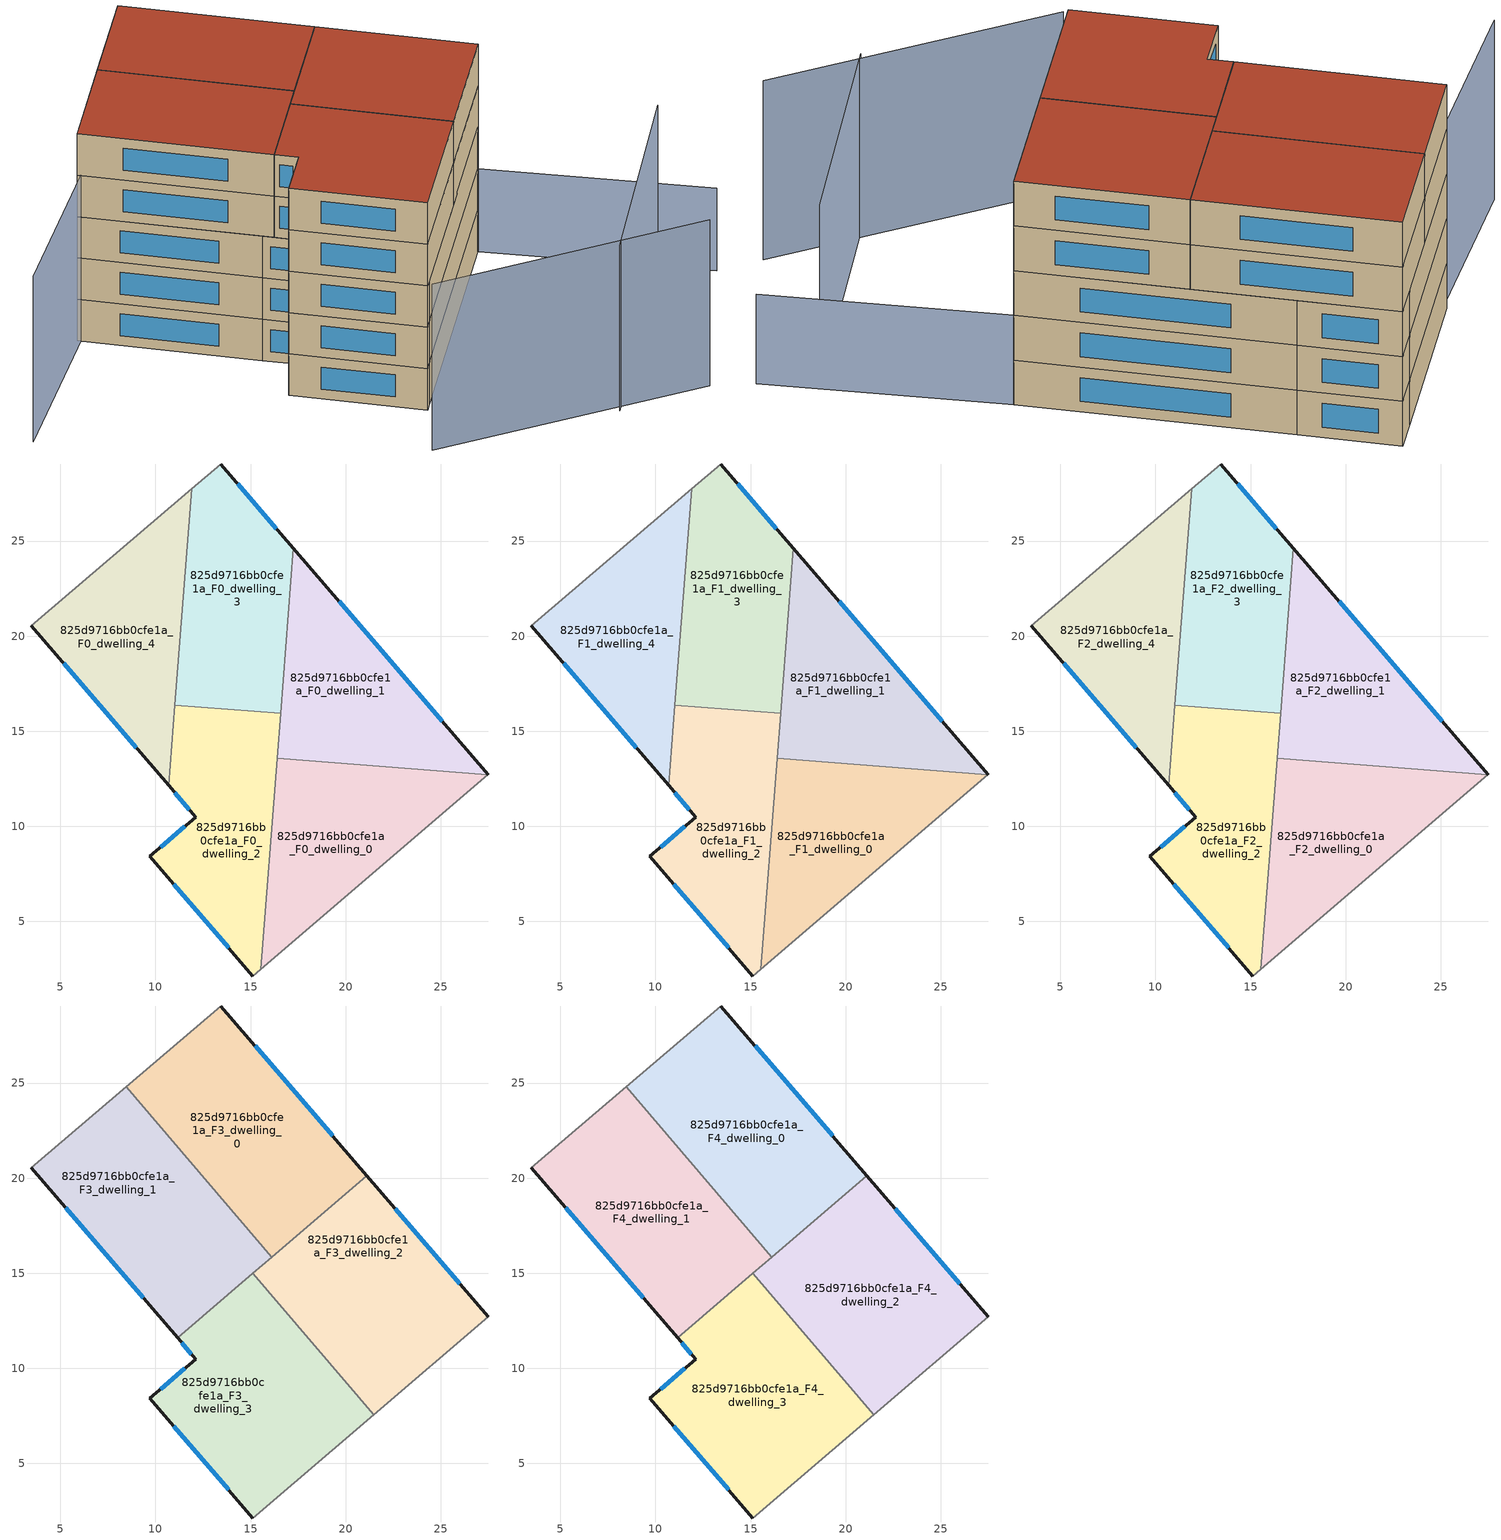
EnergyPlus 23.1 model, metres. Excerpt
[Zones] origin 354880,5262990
825d9716bb0cfe1a_F0_dwelling_0
 floor ground (EU_floor_Construction): 27.48,12.7 15.53,2.48 16.39,13.56 z0
 wall to 825d9716bb0cfe1a_F0_dwelling_1 (EU_wall_Construction): 27.48,12.7 16.39,13.56 z0:3
 wall adiabatic (EU_wall_Construction): 15.53,2.48 27.48,12.7 z0:3
 wall to 825d9716bb0cfe1a_F0_dwelling_2 (EU_wall_Construction): 16.39,13.56 15.53,2.48 z0:3
825d9716bb0cfe1a_F0_dwelling_1
 floor ground (EU_floor_Construction): 17.25,24.62 27.49,12.71 27.48,12.7 16.39,13.56 z0
 wall outside (EU_wall_Construction): 27.49,12.71 17.25,24.62 z0:3
 wall adiabatic (EU_wall_Construction): 27.48,12.7 27.49,12.71 z0:3
 wall to 825d9716bb0cfe1a_F0_dwelling_3 (EU_wall_Construction): 17.25,24.62 16.58,15.93 z0:3
 wall to 825d9716bb0cfe1a_F0_dwelling_2 (EU_wall_Construction): 16.58,15.93 16.39,13.56 z0:3
 window (EU_Window_Construction): 25.09,15.51 19.66,21.82 z0.7:2.3
825d9716bb0cfe1a_F0_dwelling_2
 floor ground (EU_floor_Construction): 16.58,15.93 15.53,2.48 15.11,2.12 9.7,8.42 12.12,10.48 10.69,12.15 11.02,16.37 z0
 wall outside (EU_wall_Construction): 10.69,12.15 12.12,10.48 9.7,8.42 15.11,2.12 z0:3
 wall adiabatic (EU_wall_Construction): 15.11,2.12 15.53,2.48 z0:3
 wall to 825d9716bb0cfe1a_F0_dwelling_3 (EU_wall_Construction): 16.58,15.93 11.02,16.37 z0:3
 wall to 825d9716bb0cfe1a_F0_dwelling_4 (EU_wall_Construction): 11.02,16.37 10.69,12.15 z0:3
 window (EU_Window_Construction): 10.97,6.94 13.84,3.6 / 11.55,10 10.27,8.9 / 11.02,11.76 11.78,10.87 z0.7:2.3
825d9716bb0cfe1a_F0_dwelling_3
 floor ground (EU_floor_Construction): 13.44,29.05 17.25,24.62 16.58,15.93 11.02,16.37 11.9,27.74 z0
 wall outside (EU_wall_Construction): 17.25,24.62 13.44,29.05 z0:3
 wall adiabatic (EU_wall_Construction): 13.44,29.05 11.9,27.74 z0:3
 wall to 825d9716bb0cfe1a_F0_dwelling_4 (EU_wall_Construction): 11.9,27.74 11.02,16.37 z0:3
 window (EU_Window_Construction): 16.36,25.66 14.33,28.01 z0.7:2.3
825d9716bb0cfe1a_F0_dwelling_4
 floor ground (EU_floor_Construction): 11.9,27.74 10.69,12.15 3.48,20.54 z0
 wall outside (EU_wall_Construction): 3.48,20.54 10.69,12.15 z0:3
 wall adiabatic (EU_wall_Construction): 11.9,27.74 3.48,20.54 z0:3
 window (EU_Window_Construction): 5.17,18.57 8.99,14.12 z0.7:2.3
825d9716bb0cfe1a_F1_dwelling_0
 floor to 825d9716bb0cfe1a_F0_dwelling_0 (EU_floor_Construction): 27.48,12.7 15.53,2.48 16.39,13.56 z3
 wall to 825d9716bb0cfe1a_F1_dwelling_1 (EU_wall_Construction): 27.48,12.7 16.39,13.56 z3:6
 wall adiabatic (EU_wall_Construction): 15.53,2.48 27.48,12.7 z3:6
 wall to 825d9716bb0cfe1a_F1_dwelling_2 (EU_wall_Construction): 16.39,13.56 15.53,2.48 z3:6
825d9716bb0cfe1a_F1_dwelling_1
 floor to 825d9716bb0cfe1a_F0_dwelling_1 (EU_floor_Construction): 17.25,24.62 27.49,12.71 27.48,12.7 16.39,13.56 z3
 wall outside (EU_wall_Construction): 27.49,12.71 17.25,24.62 z3:6
 wall adiabatic (EU_wall_Construction): 27.48,12.7 27.49,12.71 z3:6
 wall to 825d9716bb0cfe1a_F1_dwelling_3 (EU_wall_Construction): 17.25,24.62 16.58,15.93 z3:6
 wall to 825d9716bb0cfe1a_F1_dwelling_2 (EU_wall_Construction): 16.58,15.93 16.39,13.56 z3:6
 window (EU_Window_Construction): 25.09,15.51 19.66,21.82 z3.7:5.3
825d9716bb0cfe1a_F1_dwelling_2
 floor to 825d9716bb0cfe1a_F0_dwelling_2 (EU_floor_Construction): 16.58,15.93 15.53,2.48 15.11,2.12 9.7,8.42 12.12,10.48 10.69,12.15 11.02,16.37 z3
 wall outside (EU_wall_Construction): 10.69,12.15 12.12,10.48 9.7,8.42 15.11,2.12 z3:6
 wall adiabatic (EU_wall_Construction): 15.11,2.12 15.53,2.48 z3:6
 wall to 825d9716bb0cfe1a_F1_dwelling_3 (EU_wall_Construction): 16.58,15.93 11.02,16.37 z3:6
 wall to 825d9716bb0cfe1a_F1_dwelling_4 (EU_wall_Construction): 11.02,16.37 10.69,12.15 z3:6
 window (EU_Window_Construction): 10.97,6.94 13.84,3.6 / 11.55,10 10.27,8.9 / 11.02,11.76 11.78,10.87 z3.7:5.3
825d9716bb0cfe1a_F1_dwelling_3
 floor to 825d9716bb0cfe1a_F0_dwelling_3 (EU_floor_Construction): 13.44,29.05 17.25,24.62 16.58,15.93 11.02,16.37 11.9,27.74 z3
 wall outside (EU_wall_Construction): 17.25,24.62 13.44,29.05 z3:6
 wall adiabatic (EU_wall_Construction): 13.44,29.05 11.9,27.74 z3:6
 wall to 825d9716bb0cfe1a_F1_dwelling_4 (EU_wall_Construction): 11.9,27.74 11.02,16.37 z3:6
 window (EU_Window_Construction): 16.36,25.66 14.33,28.01 z3.7:5.3
825d9716bb0cfe1a_F1_dwelling_4
 floor to 825d9716bb0cfe1a_F0_dwelling_4 (EU_floor_Construction): 11.9,27.74 10.69,12.15 3.48,20.54 z3
 wall outside (EU_wall_Construction): 3.48,20.54 10.69,12.15 z3:6
 wall adiabatic (EU_wall_Construction): 11.9,27.74 3.48,20.54 z3:6
 window (EU_Window_Construction): 5.17,18.57 8.99,14.12 z3.7:5.3
825d9716bb0cfe1a_F2_dwelling_0
 floor to 825d9716bb0cfe1a_F1_dwelling_0 (EU_floor_Construction): 27.48,12.7 15.53,2.48 16.39,13.56 z6
 wall to 825d9716bb0cfe1a_F2_dwelling_1 (EU_wall_Construction): 27.48,12.7 16.39,13.56 z6:9
 wall adiabatic (EU_wall_Construction): 15.53,2.48 27.48,12.7 z6:9
 wall to 825d9716bb0cfe1a_F2_dwelling_2 (EU_wall_Construction): 16.39,13.56 15.53,2.48 z6:9
825d9716bb0cfe1a_F2_dwelling_1
 floor to 825d9716bb0cfe1a_F1_dwelling_1 (EU_floor_Construction): 17.25,24.62 27.49,12.71 27.48,12.7 16.39,13.56 z6
 wall outside (EU_wall_Construction): 27.49,12.71 17.25,24.62 z6:9
 wall adiabatic (EU_wall_Construction): 27.48,12.7 27.49,12.71 z6:9
 wall to 825d9716bb0cfe1a_F2_dwelling_3 (EU_wall_Construction): 17.25,24.62 16.58,15.93 z6:9
 wall to 825d9716bb0cfe1a_F2_dwelling_2 (EU_wall_Construction): 16.58,15.93 16.39,13.56 z6:9
 window (EU_Window_Construction): 25.09,15.51 19.66,21.82 z6.7:8.3
825d9716bb0cfe1a_F2_dwelling_2
 floor to 825d9716bb0cfe1a_F1_dwelling_2 (EU_floor_Construction): 16.58,15.93 15.53,2.48 15.11,2.12 9.7,8.42 12.12,10.48 10.69,12.15 11.02,16.37 z6
 wall outside (EU_wall_Construction): 10.69,12.15 12.12,10.48 9.7,8.42 15.11,2.12 z6:9
 wall adiabatic (EU_wall_Construction): 15.11,2.12 15.53,2.48 z6:9
 wall to 825d9716bb0cfe1a_F2_dwelling_3 (EU_wall_Construction): 16.58,15.93 11.02,16.37 z6:9
 wall to 825d9716bb0cfe1a_F2_dwelling_4 (EU_wall_Construction): 11.02,16.37 10.69,12.15 z6:9
 window (EU_Window_Construction): 10.97,6.94 13.84,3.6 / 11.55,10 10.27,8.9 / 11.02,11.76 11.78,10.87 z6.7:8.3
 ceiling adiabatic (EU_roof_Construction): 16.39,13.51 16.58,15.93 16.26,15.96 15.12,14.99 z9
825d9716bb0cfe1a_F2_dwelling_3
 floor to 825d9716bb0cfe1a_F1_dwelling_3 (EU_floor_Construction): 13.44,29.05 17.25,24.62 16.58,15.93 11.02,16.37 11.9,27.74 z6
 wall outside (EU_wall_Construction): 17.25,24.62 13.44,29.05 z6:9
 wall adiabatic (EU_wall_Construction): 13.44,29.05 11.9,27.74 z6:9
 wall to 825d9716bb0cfe1a_F2_dwelling_4 (EU_wall_Construction): 11.9,27.74 11.02,16.37 z6:9
 window (EU_Window_Construction): 16.36,25.66 14.33,28.01 z6.7:8.3
 ceiling adiabatic (EU_roof_Construction): 16.58,15.93 16.6,16.25 16.26,15.96 z9
825d9716bb0cfe1a_F2_dwelling_4
 floor to 825d9716bb0cfe1a_F1_dwelling_4 (EU_floor_Construction): 11.9,27.74 10.69,12.15 3.48,20.54 z6
 wall outside (EU_wall_Construction): 3.48,20.54 10.69,12.15 z6:9
 wall adiabatic (EU_wall_Construction): 11.9,27.74 3.48,20.54 z6:9
 window (EU_Window_Construction): 5.17,18.57 8.99,14.12 z6.7:8.3
825d9716bb0cfe1a_F3_dwelling_0
 floor to 825d9716bb0cfe1a_F2_dwelling_3 (EU_floor_Construction): 13.44,29.05 17.25,24.62 16.6,16.25 16.26,15.96 16.02,15.98 11.41,21.37 11.9,27.74 z9
 floor to 825d9716bb0cfe1a_F2_dwelling_4 (EU_floor_Construction): 11.9,27.74 11.41,21.37 8.47,24.8 z9
 floor to 825d9716bb0cfe1a_F2_dwelling_1 (EU_floor_Construction): 17.25,24.62 21.12,20.12 16.6,16.25 z9
 floor to 825d9716bb0cfe1a_F2_dwelling_2 (EU_floor_Construction): 16.26,15.96 16.13,15.85 16.02,15.98 z9
 wall outside (EU_wall_Construction): 21.12,20.12 13.44,29.05 z9:12
 wall to 825d9716bb0cfe1a_F3_dwelling_1 (EU_wall_Construction): 8.47,24.8 16.13,15.85 z9:12
 wall adiabatic (EU_wall_Construction): 13.44,29.05 8.47,24.8 z9:12
 wall to 825d9716bb0cfe1a_F3_dwelling_2 (EU_wall_Construction): 16.13,15.85 21.12,20.12 z9:12
 window (EU_Window_Construction): 19.32,22.22 15.24,26.96 z9.7:11.3
825d9716bb0cfe1a_F3_dwelling_1
 floor to 825d9716bb0cfe1a_F2_dwelling_4 (EU_floor_Construction): 8.47,24.8 11.41,21.37 10.69,12.15 3.48,20.54 z9
 floor to 825d9716bb0cfe1a_F2_dwelling_3 (EU_floor_Construction): 11.41,21.37 16.02,15.98 11.02,16.37 z9
 floor to 825d9716bb0cfe1a_F2_dwelling_2 (EU_floor_Construction): 16.02,15.98 16.13,15.85 11.16,11.6 10.69,12.15 11.02,16.37 z9
 wall outside (EU_wall_Construction): 3.48,20.54 11.16,11.6 z9:12
 wall adiabatic (EU_wall_Construction): 8.47,24.8 3.48,20.54 z9:12
 wall to 825d9716bb0cfe1a_F3_dwelling_3 (EU_wall_Construction): 11.16,11.6 15.12,14.99 z9:12
 wall to 825d9716bb0cfe1a_F3_dwelling_2 (EU_wall_Construction): 15.12,14.99 16.13,15.85 z9:12
 window (EU_Window_Construction): 5.28,18.44 9.36,13.7 z9.7:11.3
825d9716bb0cfe1a_F3_dwelling_2
 floor to 825d9716bb0cfe1a_F2_dwelling_1 (EU_floor_Construction): 21.12,20.12 27.49,12.71 27.48,12.7 16.39,13.56 16.6,16.25 z9
 floor to 825d9716bb0cfe1a_F2_dwelling_0 (EU_floor_Construction): 27.48,12.7 21.48,7.57 16.39,13.51 16.39,13.56 z9
 floor adiabatic (EU_floor_Construction): 16.6,16.25 16.39,13.51 15.12,14.99 z9
 wall outside (EU_wall_Construction): 27.49,12.71 21.12,20.12 z9:12
 wall to 825d9716bb0cfe1a_F3_dwelling_3 (EU_wall_Construction): 15.12,14.99 21.48,7.57 z9:12
 wall adiabatic (EU_wall_Construction): 21.48,7.57 27.49,12.71 z9:12
 window (EU_Window_Construction): 26,14.45 22.62,18.38 z9.7:11.3
825d9716bb0cfe1a_F3_dwelling_3
 floor to 825d9716bb0cfe1a_F2_dwelling_2 (EU_floor_Construction): 15.12,14.99 16.39,13.51 15.53,2.48 15.11,2.12 9.7,8.42 12.12,10.48 11.16,11.6 z9
 floor to 825d9716bb0cfe1a_F2_dwelling_0 (EU_floor_Construction): 16.39,13.51 21.48,7.57 15.53,2.48 z9
 wall outside (EU_wall_Construction): 11.16,11.6 12.12,10.48 9.7,8.42 15.11,2.12 z9:12
 wall adiabatic (EU_wall_Construction): 15.11,2.12 21.48,7.57 z9:12
 window (EU_Window_Construction): 10.97,6.94 13.84,3.6 / 11.55,10 10.27,8.9 / 11.39,11.34 11.89,10.74 z9.7:11.3
825d9716bb0cfe1a_F4_dwelling_0
 floor to 825d9716bb0cfe1a_F3_dwelling_0 (EU_floor_Construction): 13.44,29.05 21.12,20.12 16.13,15.85 8.47,24.8 z12
 wall outside (EU_wall_Construction): 21.12,20.12 13.44,29.05 z12:15
 wall to 825d9716bb0cfe1a_F4_dwelling_1 (EU_wall_Construction): 8.47,24.8 16.13,15.85 z12:15
 wall adiabatic (EU_wall_Construction): 13.44,29.05 8.47,24.8 z12:15
 wall to 825d9716bb0cfe1a_F4_dwelling_2 (EU_wall_Construction): 16.13,15.85 21.12,20.12 z12:15
 window (EU_Window_Construction): 19.32,22.22 15.24,26.96 z12.7:14.3
 roof outside (EU_roof_Construction): 21.12,20.12 13.44,29.05 8.47,24.8 16.13,15.85 z15
825d9716bb0cfe1a_F4_dwelling_1
 floor to 825d9716bb0cfe1a_F3_dwelling_1 (EU_floor_Construction): 8.47,24.8 16.13,15.85 11.16,11.6 3.48,20.54 z12
 wall outside (EU_wall_Construction): 3.48,20.54 11.16,11.6 z12:15
 wall adiabatic (EU_wall_Construction): 8.47,24.8 3.48,20.54 z12:15
 wall to 825d9716bb0cfe1a_F4_dwelling_3 (EU_wall_Construction): 11.16,11.6 15.12,14.99 z12:15
 wall to 825d9716bb0cfe1a_F4_dwelling_2 (EU_wall_Construction): 15.12,14.99 16.13,15.85 z12:15
 window (EU_Window_Construction): 5.28,18.44 9.36,13.7 z12.7:14.3
 roof outside (EU_roof_Construction): 16.13,15.85 8.47,24.8 3.48,20.54 11.16,11.6 z15
825d9716bb0cfe1a_F4_dwelling_2
 floor to 825d9716bb0cfe1a_F3_dwelling_2 (EU_floor_Construction): 21.12,20.12 27.49,12.71 21.48,7.57 15.12,14.99 z12
 wall outside (EU_wall_Construction): 27.49,12.71 21.12,20.12 z12:15
 wall to 825d9716bb0cfe1a_F4_dwelling_3 (EU_wall_Construction): 15.12,14.99 21.48,7.57 z12:15
 wall adiabatic (EU_wall_Construction): 21.48,7.57 27.49,12.71 z12:15
 window (EU_Window_Construction): 26,14.45 22.62,18.38 z12.7:14.3
 roof outside (EU_roof_Construction): 27.49,12.71 21.12,20.12 15.12,14.99 21.48,7.57 z15
825d9716bb0cfe1a_F4_dwelling_3
 floor to 825d9716bb0cfe1a_F3_dwelling_3 (EU_floor_Construction): 15.12,14.99 21.48,7.57 15.11,2.12 9.7,8.42 12.12,10.48 11.16,11.6 z12
 wall outside (EU_wall_Construction): 11.16,11.6 12.12,10.48 9.7,8.42 15.11,2.12 z12:15
 wall adiabatic (EU_wall_Construction): 15.11,2.12 21.48,7.57 z12:15
 window (EU_Window_Construction): 10.97,6.94 13.84,3.6 / 11.55,10 10.27,8.9 / 11.39,11.34 11.89,10.74 z12.7:14.3
 roof outside (EU_roof_Construction): 21.48,7.57 15.12,14.99 11.16,11.6 12.12,10.48 9.7,8.42 15.11,2.12 z15
shading: 12.79,-1.17 29.57,-6.4 / 14.23,27.96 -4.95,14.22 / 23.85,-5.03 34.47,4.53 z0:12; 27,13.24 37.17,2.36 z0:6
[Building]
EU S2 Campaign: North Axis=0; Terrain=City; Solar Distribution=FullExterior
[Site:Location]
Budapest.Ferenc.Liszt.Intl.AP: Latitude=47.437; Longitude=19.256; Time Zone=1; Elevation=185
[SizingPeriod:WeatherFileDays]
AnnualSizingPeriod: Begin Month=1; Begin Day of Month=1; End Month=12; End Day of Month=31; Day of Week for Start Day=Monday; Use Weather File Daylight Saving Period=No; Use Weather File Rain and Snow Indicators=No
[MATERIAL]
EU_InternalMass_Material: Roughness=MediumRough; Thickness=0.1; Conductivity=1; Density=1800; Specific Heat=900; Thermal Absorptance=0.9; Solar Absorptance=0.7; Visible Absorptance=0.7
[MATERIAL:NOMASS] Roughness=MediumRough; Thermal Absorptance=0.9; Solar Absorptance=0.7; Visible Absorptance=0.7
Name | Thermal Resistance
EU_wall_NoMass | 0.832559
EU_roof_NoMass | 1.39638
EU_floor_NoMass | 0.872794
[WINDOWMATERIAL:SIMPLEGLAZINGSYSTEM]
EU_Window_SimpleGlazing: UFactor=2.79869; Solar Heat Gain Coefficient=0.75; Visible Transmittance=0.75
[CONSTRUCTION]
EU_wall_Construction: EU_wall_NoMass
EU_roof_Construction: EU_roof_NoMass
EU_floor_Construction: EU_floor_NoMass
EU_Window_Construction: EU_Window_SimpleGlazing
EU_InternalMass_Construction: EU_InternalMass_Material
[ZONE] Type=1; Multiplier=1; Ceiling Height=autocalculate; Floor Area=autocalculate; Part of Total Floor Area=Yes
Name | Volume
825d9716bb0cfe1a_F0_dwelling_0; 825d9716bb0cfe1a_F1_dwelling_0; 825d9716bb0cfe1a_F2_dwelling_0 | 185.366
825d9716bb0cfe1a_F3_dwelling_0; 825d9716bb0cfe1a_F4_dwelling_0 | 231.718
825d9716bb0cfe1a_F0_dwelling_1; 825d9716bb0cfe1a_F1_dwelling_1; 825d9716bb0cfe1a_F2_dwelling_1 | 185.381
825d9716bb0cfe1a_F3_dwelling_1; 825d9716bb0cfe1a_F4_dwelling_1 | 231.693
825d9716bb0cfe1a_F0_dwelling_2; 825d9716bb0cfe1a_F1_dwelling_2; 825d9716bb0cfe1a_F2_dwelling_2 | 186.079
825d9716bb0cfe1a_F3_dwelling_2; 825d9716bb0cfe1a_F4_dwelling_2 | 231.713
825d9716bb0cfe1a_F0_dwelling_3; 825d9716bb0cfe1a_F1_dwelling_3; 825d9716bb0cfe1a_F2_dwelling_3 | 186.086
825d9716bb0cfe1a_F3_dwelling_3; 825d9716bb0cfe1a_F4_dwelling_3 | 231.717
825d9716bb0cfe1a_F0_dwelling_4; 825d9716bb0cfe1a_F1_dwelling_4; 825d9716bb0cfe1a_F2_dwelling_4 | 183.94
[INTERNALMASS] Construction=EU_InternalMass_Construction
Name | Zone or ZoneList | Surface Area
825d9716bb0cfe1a_F0_dwelling_0_EU_InternalMass | 825d9716bb0cfe1a_F0_dwelling_0 | 61.7872
825d9716bb0cfe1a_F0_dwelling_1_EU_InternalMass | 825d9716bb0cfe1a_F0_dwelling_1 | 61.7906
825d9716bb0cfe1a_F0_dwelling_2_EU_InternalMass | 825d9716bb0cfe1a_F0_dwelling_2 | 62.0261
825d9716bb0cfe1a_F0_dwelling_3_EU_InternalMass | 825d9716bb0cfe1a_F0_dwelling_3 | 62.0294
825d9716bb0cfe1a_F0_dwelling_4_EU_InternalMass | 825d9716bb0cfe1a_F0_dwelling_4 | 61.3133
825d9716bb0cfe1a_F1_dwelling_0_EU_InternalMass | 825d9716bb0cfe1a_F1_dwelling_0 | 61.7872
825d9716bb0cfe1a_F1_dwelling_1_EU_InternalMass | 825d9716bb0cfe1a_F1_dwelling_1 | 61.7906
825d9716bb0cfe1a_F1_dwelling_2_EU_InternalMass | 825d9716bb0cfe1a_F1_dwelling_2 | 62.0261
825d9716bb0cfe1a_F1_dwelling_3_EU_InternalMass | 825d9716bb0cfe1a_F1_dwelling_3 | 62.0294
825d9716bb0cfe1a_F1_dwelling_4_EU_InternalMass | 825d9716bb0cfe1a_F1_dwelling_4 | 61.3133
825d9716bb0cfe1a_F2_dwelling_0_EU_InternalMass | 825d9716bb0cfe1a_F2_dwelling_0 | 61.7872
825d9716bb0cfe1a_F2_dwelling_1_EU_InternalMass | 825d9716bb0cfe1a_F2_dwelling_1 | 61.7906
825d9716bb0cfe1a_F2_dwelling_2_EU_InternalMass | 825d9716bb0cfe1a_F2_dwelling_2 | 62.0261
825d9716bb0cfe1a_F2_dwelling_3_EU_InternalMass | 825d9716bb0cfe1a_F2_dwelling_3 | 62.0294
825d9716bb0cfe1a_F2_dwelling_4_EU_InternalMass | 825d9716bb0cfe1a_F2_dwelling_4 | 61.3133
825d9716bb0cfe1a_F3_dwelling_0_EU_InternalMass | 825d9716bb0cfe1a_F3_dwelling_0 | 77.2394
825d9716bb0cfe1a_F3_dwelling_1_EU_InternalMass | 825d9716bb0cfe1a_F3_dwelling_1 | 77.2311
825d9716bb0cfe1a_F3_dwelling_2_EU_InternalMass | 825d9716bb0cfe1a_F3_dwelling_2 | 77.2375
825d9716bb0cfe1a_F3_dwelling_3_EU_InternalMass | 825d9716bb0cfe1a_F3_dwelling_3 | 77.2387
825d9716bb0cfe1a_F4_dwelling_0_EU_InternalMass | 825d9716bb0cfe1a_F4_dwelling_0 | 77.2394
825d9716bb0cfe1a_F4_dwelling_1_EU_InternalMass | 825d9716bb0cfe1a_F4_dwelling_1 | 77.2311
825d9716bb0cfe1a_F4_dwelling_2_EU_InternalMass | 825d9716bb0cfe1a_F4_dwelling_2 | 77.2375
825d9716bb0cfe1a_F4_dwelling_3_EU_InternalMass | 825d9716bb0cfe1a_F4_dwelling_3 | 77.2387
[OTHEREQUIPMENT] Fuel Type=Electricity; Design Level Calculation Method=Watts/Area; Power per Zone Floor Area=1; Fraction Latent=0; Fraction Radiant=0; Fraction Lost=0; Carbon Dioxide Generation Rate=0; EndUse Subcategory=EU_Step8_InternalGains
Name | Zone or ZoneList or Space or SpaceList | Schedule
EU_Step8_InternalGain_825d9716bb0cfe1a_F0_dwelling_0_f000 | 825d9716bb0cfe1a_F0_dwelling_0 | EU_Step8_GainSchedule_825d9716bb0cfe1a_F0_dwelling_0_f000
EU_Step8_InternalGain_825d9716bb0cfe1a_F0_dwelling_1_f000 | 825d9716bb0cfe1a_F0_dwelling_1 | EU_Step8_GainSchedule_825d9716bb0cfe1a_F0_dwelling_1_f000
EU_Step8_InternalGain_825d9716bb0cfe1a_F0_dwelling_2_f000 | 825d9716bb0cfe1a_F0_dwelling_2 | EU_Step8_GainSchedule_825d9716bb0cfe1a_F0_dwelling_2_f000
EU_Step8_InternalGain_825d9716bb0cfe1a_F0_dwelling_3_f000 | 825d9716bb0cfe1a_F0_dwelling_3 | EU_Step8_GainSchedule_825d9716bb0cfe1a_F0_dwelling_3_f000
EU_Step8_InternalGain_825d9716bb0cfe1a_F0_dwelling_4_f000 | 825d9716bb0cfe1a_F0_dwelling_4 | EU_Step8_GainSchedule_825d9716bb0cfe1a_F0_dwelling_4_f000
EU_Step8_InternalGain_825d9716bb0cfe1a_F1_dwelling_0_f000 | 825d9716bb0cfe1a_F1_dwelling_0 | EU_Step8_GainSchedule_825d9716bb0cfe1a_F1_dwelling_0_f000
EU_Step8_InternalGain_825d9716bb0cfe1a_F1_dwelling_1_f000 | 825d9716bb0cfe1a_F1_dwelling_1 | EU_Step8_GainSchedule_825d9716bb0cfe1a_F1_dwelling_1_f000
EU_Step8_InternalGain_825d9716bb0cfe1a_F1_dwelling_2_f000 | 825d9716bb0cfe1a_F1_dwelling_2 | EU_Step8_GainSchedule_825d9716bb0cfe1a_F1_dwelling_2_f000
EU_Step8_InternalGain_825d9716bb0cfe1a_F1_dwelling_3_f000 | 825d9716bb0cfe1a_F1_dwelling_3 | EU_Step8_GainSchedule_825d9716bb0cfe1a_F1_dwelling_3_f000
EU_Step8_InternalGain_825d9716bb0cfe1a_F1_dwelling_4_f000 | 825d9716bb0cfe1a_F1_dwelling_4 | EU_Step8_GainSchedule_825d9716bb0cfe1a_F1_dwelling_4_f000
EU_Step8_InternalGain_825d9716bb0cfe1a_F2_dwelling_0_f000 | 825d9716bb0cfe1a_F2_dwelling_0 | EU_Step8_GainSchedule_825d9716bb0cfe1a_F2_dwelling_0_f000
EU_Step8_InternalGain_825d9716bb0cfe1a_F2_dwelling_1_f000 | 825d9716bb0cfe1a_F2_dwelling_1 | EU_Step8_GainSchedule_825d9716bb0cfe1a_F2_dwelling_1_f000
EU_Step8_InternalGain_825d9716bb0cfe1a_F2_dwelling_2_f000 | 825d9716bb0cfe1a_F2_dwelling_2 | EU_Step8_GainSchedule_825d9716bb0cfe1a_F2_dwelling_2_f000
EU_Step8_InternalGain_825d9716bb0cfe1a_F2_dwelling_3_f000 | 825d9716bb0cfe1a_F2_dwelling_3 | EU_Step8_GainSchedule_825d9716bb0cfe1a_F2_dwelling_3_f000
EU_Step8_InternalGain_825d9716bb0cfe1a_F2_dwelling_4_f000 | 825d9716bb0cfe1a_F2_dwelling_4 | EU_Step8_GainSchedule_825d9716bb0cfe1a_F2_dwelling_4_f000
EU_Step8_InternalGain_825d9716bb0cfe1a_F3_dwelling_0_f000 | 825d9716bb0cfe1a_F3_dwelling_0 | EU_Step8_GainSchedule_825d9716bb0cfe1a_F3_dwelling_0_f000
EU_Step8_InternalGain_825d9716bb0cfe1a_F3_dwelling_1_f000 | 825d9716bb0cfe1a_F3_dwelling_1 | EU_Step8_GainSchedule_825d9716bb0cfe1a_F3_dwelling_1_f000
EU_Step8_InternalGain_825d9716bb0cfe1a_F3_dwelling_2_f000 | 825d9716bb0cfe1a_F3_dwelling_2 | EU_Step8_GainSchedule_825d9716bb0cfe1a_F3_dwelling_2_f000
EU_Step8_InternalGain_825d9716bb0cfe1a_F3_dwelling_3_f000 | 825d9716bb0cfe1a_F3_dwelling_3 | EU_Step8_GainSchedule_825d9716bb0cfe1a_F3_dwelling_3_f000
EU_Step8_InternalGain_825d9716bb0cfe1a_F4_dwelling_0_f000 | 825d9716bb0cfe1a_F4_dwelling_0 | EU_Step8_GainSchedule_825d9716bb0cfe1a_F4_dwelling_0_f000
EU_Step8_InternalGain_825d9716bb0cfe1a_F4_dwelling_1_f000 | 825d9716bb0cfe1a_F4_dwelling_1 | EU_Step8_GainSchedule_825d9716bb0cfe1a_F4_dwelling_1_f000
EU_Step8_InternalGain_825d9716bb0cfe1a_F4_dwelling_2_f000 | 825d9716bb0cfe1a_F4_dwelling_2 | EU_Step8_GainSchedule_825d9716bb0cfe1a_F4_dwelling_2_f000
EU_Step8_InternalGain_825d9716bb0cfe1a_F4_dwelling_3_f000 | 825d9716bb0cfe1a_F4_dwelling_3 | EU_Step8_GainSchedule_825d9716bb0cfe1a_F4_dwelling_3_f000
[ZONEVENTILATION:DESIGNFLOWRATE] Schedule=EU_AlwaysOn; Design Flow Rate Calculation Method=AirChanges/Hour; Air Changes per Hour=0.475469; Ventilation Type=Natural; Fan Pressure Rise=0; Fan Total Efficiency=1; Constant Term Coefficient=1; Temperature Term Coefficient=0; Velocity Term Coefficient=0; Velocity Squared Term Coefficient=0; Minimum Indoor Temperature=-100; Maximum Indoor Temperature=100; Delta Temperature=-100; Minimum Outdoor Temperature=-100; Maximum Outdoor Temperature=100; Maximum Wind Speed=40
Name | Zone or ZoneList or Space or SpaceList
EU_ConstantAir_825d9716bb0cfe1a_F0_dwelling_0 | 825d9716bb0cfe1a_F0_dwelling_0
EU_ConstantAir_825d9716bb0cfe1a_F0_dwelling_1 | 825d9716bb0cfe1a_F0_dwelling_1
EU_ConstantAir_825d9716bb0cfe1a_F0_dwelling_2 | 825d9716bb0cfe1a_F0_dwelling_2
EU_ConstantAir_825d9716bb0cfe1a_F0_dwelling_3 | 825d9716bb0cfe1a_F0_dwelling_3
EU_ConstantAir_825d9716bb0cfe1a_F0_dwelling_4 | 825d9716bb0cfe1a_F0_dwelling_4
EU_ConstantAir_825d9716bb0cfe1a_F1_dwelling_0 | 825d9716bb0cfe1a_F1_dwelling_0
EU_ConstantAir_825d9716bb0cfe1a_F1_dwelling_1 | 825d9716bb0cfe1a_F1_dwelling_1
EU_ConstantAir_825d9716bb0cfe1a_F1_dwelling_2 | 825d9716bb0cfe1a_F1_dwelling_2
EU_ConstantAir_825d9716bb0cfe1a_F1_dwelling_3 | 825d9716bb0cfe1a_F1_dwelling_3
EU_ConstantAir_825d9716bb0cfe1a_F1_dwelling_4 | 825d9716bb0cfe1a_F1_dwelling_4
EU_ConstantAir_825d9716bb0cfe1a_F2_dwelling_0 | 825d9716bb0cfe1a_F2_dwelling_0
EU_ConstantAir_825d9716bb0cfe1a_F2_dwelling_1 | 825d9716bb0cfe1a_F2_dwelling_1
EU_ConstantAir_825d9716bb0cfe1a_F2_dwelling_2 | 825d9716bb0cfe1a_F2_dwelling_2
EU_ConstantAir_825d9716bb0cfe1a_F2_dwelling_3 | 825d9716bb0cfe1a_F2_dwelling_3
EU_ConstantAir_825d9716bb0cfe1a_F2_dwelling_4 | 825d9716bb0cfe1a_F2_dwelling_4
EU_ConstantAir_825d9716bb0cfe1a_F3_dwelling_0 | 825d9716bb0cfe1a_F3_dwelling_0
EU_ConstantAir_825d9716bb0cfe1a_F3_dwelling_1 | 825d9716bb0cfe1a_F3_dwelling_1
EU_ConstantAir_825d9716bb0cfe1a_F3_dwelling_2 | 825d9716bb0cfe1a_F3_dwelling_2
EU_ConstantAir_825d9716bb0cfe1a_F3_dwelling_3 | 825d9716bb0cfe1a_F3_dwelling_3
EU_ConstantAir_825d9716bb0cfe1a_F4_dwelling_0 | 825d9716bb0cfe1a_F4_dwelling_0
EU_ConstantAir_825d9716bb0cfe1a_F4_dwelling_1 | 825d9716bb0cfe1a_F4_dwelling_1
EU_ConstantAir_825d9716bb0cfe1a_F4_dwelling_2 | 825d9716bb0cfe1a_F4_dwelling_2
EU_ConstantAir_825d9716bb0cfe1a_F4_dwelling_3 | 825d9716bb0cfe1a_F4_dwelling_3
[HVACTEMPLATE:THERMOSTAT] Constant Heating Setpoint=20; Constant Cooling Setpoint=50
EU_HeatOnly_825d9716bb0cfe1a_F0_dwelling_0; EU_HeatOnly_825d9716bb0cfe1a_F0_dwelling_1; EU_HeatOnly_825d9716bb0cfe1a_F0_dwelling_2; EU_HeatOnly_825d9716bb0cfe1a_F0_dwelling_3; EU_HeatOnly_825d9716bb0cfe1a_F0_dwelling_4; EU_HeatOnly_825d9716bb0cfe1a_F1_dwelling_0; EU_HeatOnly_825d9716bb0cfe1a_F1_dwelling_1; EU_HeatOnly_825d9716bb0cfe1a_F1_dwelling_2; EU_HeatOnly_825d9716bb0cfe1a_F1_dwelling_3; EU_HeatOnly_825d9716bb0cfe1a_F1_dwelling_4; EU_HeatOnly_825d9716bb0cfe1a_F2_dwelling_0; EU_HeatOnly_825d9716bb0cfe1a_F2_dwelling_1; EU_HeatOnly_825d9716bb0cfe1a_F2_dwelling_2; EU_HeatOnly_825d9716bb0cfe1a_F2_dwelling_3; EU_HeatOnly_825d9716bb0cfe1a_F2_dwelling_4; EU_HeatOnly_825d9716bb0cfe1a_F3_dwelling_0; EU_HeatOnly_825d9716bb0cfe1a_F3_dwelling_1; EU_HeatOnly_825d9716bb0cfe1a_F3_dwelling_2; EU_HeatOnly_825d9716bb0cfe1a_F3_dwelling_3; EU_HeatOnly_825d9716bb0cfe1a_F4_dwelling_0; EU_HeatOnly_825d9716bb0cfe1a_F4_dwelling_1; EU_HeatOnly_825d9716bb0cfe1a_F4_dwelling_2; EU_HeatOnly_825d9716bb0cfe1a_F4_dwelling_3
[HVACTEMPLATE:ZONE:IDEALLOADSAIRSYSTEM] System Availability Schedule=EU_AlwaysOn; Maximum Heating Supply Air Temperature=50; Minimum Cooling Supply Air Temperature=13; Maximum Heating Supply Air Humidity Ratio=0.0156; Minimum Cooling Supply Air Humidity Ratio=0.0077; Heating Limit=NoLimit; Cooling Limit=NoLimit; Heating Availability Schedule=EU_AlwaysOn; Cooling Availability Schedule=EU_CoolingOff; Dehumidification Control Type=ConstantSensibleHeatRatio; Cooling Sensible Heat Ratio=0.7; Dehumidification Setpoint=60; Humidification Control Type=None; Humidification Setpoint=30; Outdoor Air Method=None; Outdoor Air Flow Rate per Person=0.00944; Outdoor Air Flow Rate per Zone Floor Area=0; Outdoor Air Flow Rate per Zone=0; Demand Controlled Ventilation Type=None; Outdoor Air Economizer Type=NoEconomizer; Heat Recovery Type=None; Sensible Heat Recovery Effectiveness=0.7; Latent Heat Recovery Effectiveness=0.65
Name | Template Thermostat
825d9716bb0cfe1a_F0_dwelling_0 | EU_HeatOnly_825d9716bb0cfe1a_F0_dwelling_0
825d9716bb0cfe1a_F0_dwelling_1 | EU_HeatOnly_825d9716bb0cfe1a_F0_dwelling_1
825d9716bb0cfe1a_F0_dwelling_2 | EU_HeatOnly_825d9716bb0cfe1a_F0_dwelling_2
825d9716bb0cfe1a_F0_dwelling_3 | EU_HeatOnly_825d9716bb0cfe1a_F0_dwelling_3
825d9716bb0cfe1a_F0_dwelling_4 | EU_HeatOnly_825d9716bb0cfe1a_F0_dwelling_4
825d9716bb0cfe1a_F1_dwelling_0 | EU_HeatOnly_825d9716bb0cfe1a_F1_dwelling_0
825d9716bb0cfe1a_F1_dwelling_1 | EU_HeatOnly_825d9716bb0cfe1a_F1_dwelling_1
825d9716bb0cfe1a_F1_dwelling_2 | EU_HeatOnly_825d9716bb0cfe1a_F1_dwelling_2
825d9716bb0cfe1a_F1_dwelling_3 | EU_HeatOnly_825d9716bb0cfe1a_F1_dwelling_3
825d9716bb0cfe1a_F1_dwelling_4 | EU_HeatOnly_825d9716bb0cfe1a_F1_dwelling_4
825d9716bb0cfe1a_F2_dwelling_0 | EU_HeatOnly_825d9716bb0cfe1a_F2_dwelling_0
825d9716bb0cfe1a_F2_dwelling_1 | EU_HeatOnly_825d9716bb0cfe1a_F2_dwelling_1
825d9716bb0cfe1a_F2_dwelling_2 | EU_HeatOnly_825d9716bb0cfe1a_F2_dwelling_2
825d9716bb0cfe1a_F2_dwelling_3 | EU_HeatOnly_825d9716bb0cfe1a_F2_dwelling_3
825d9716bb0cfe1a_F2_dwelling_4 | EU_HeatOnly_825d9716bb0cfe1a_F2_dwelling_4
825d9716bb0cfe1a_F3_dwelling_0 | EU_HeatOnly_825d9716bb0cfe1a_F3_dwelling_0
825d9716bb0cfe1a_F3_dwelling_1 | EU_HeatOnly_825d9716bb0cfe1a_F3_dwelling_1
825d9716bb0cfe1a_F3_dwelling_2 | EU_HeatOnly_825d9716bb0cfe1a_F3_dwelling_2
825d9716bb0cfe1a_F3_dwelling_3 | EU_HeatOnly_825d9716bb0cfe1a_F3_dwelling_3
825d9716bb0cfe1a_F4_dwelling_0 | EU_HeatOnly_825d9716bb0cfe1a_F4_dwelling_0
825d9716bb0cfe1a_F4_dwelling_1 | EU_HeatOnly_825d9716bb0cfe1a_F4_dwelling_1
825d9716bb0cfe1a_F4_dwelling_2 | EU_HeatOnly_825d9716bb0cfe1a_F4_dwelling_2
825d9716bb0cfe1a_F4_dwelling_3 | EU_HeatOnly_825d9716bb0cfe1a_F4_dwelling_3
[SIZING:ZONE] Zone Cooling Design Supply Air Temperature Input Method=SupplyAirTemperature; Zone Cooling Design Supply Air Temperature=13; Zone Heating Design Supply Air Temperature Input Method=SupplyAirTemperature; Zone Heating Design Supply Air Temperature=50; Zone Cooling Design Supply Air Humidity Ratio=0.008; Zone Heating Design Supply Air Humidity Ratio=0.008; Cooling Design Air Flow Method=DesignDay; Cooling Design Air Flow Rate=0; Cooling Minimum Air Flow per Zone Floor Area=0.000762; Cooling Minimum Air Flow=0; Cooling Minimum Air Flow Fraction=0.2; Heating Design Air Flow Method=DesignDay; Heating Design Air Flow Rate=0; Heating Maximum Air Flow per Zone Floor Area=0.002032; Heating Maximum Air Flow=0.141576; Heating Maximum Air Flow Fraction=0.3; Account for Dedicated Outdoor Air System=No; Dedicated Outdoor Air System Control Strategy=NeutralSupplyAir; Dedicated Outdoor Air Low Setpoint Temperature for Design=autosize; Dedicated Outdoor Air High Setpoint Temperature for Design=autosize; Zone Load Sizing Method=Sensible Load Only No Latent Load; Zone Latent Cooling Design Supply Air Humidity Ratio Input Method=HumidityRatioDifference; Zone Cooling Design Supply Air Humidity Ratio Difference=0.005; Zone Latent Heating Design Supply Air Humidity Ratio Input Method=HumidityRatioDifference; Zone Humidification Design Supply Air Humidity Ratio Difference=0.005
825d9716bb0cfe1a_F0_dwelling_0; 825d9716bb0cfe1a_F0_dwelling_1; 825d9716bb0cfe1a_F0_dwelling_2; 825d9716bb0cfe1a_F0_dwelling_3; 825d9716bb0cfe1a_F0_dwelling_4; 825d9716bb0cfe1a_F1_dwelling_0; 825d9716bb0cfe1a_F1_dwelling_1; 825d9716bb0cfe1a_F1_dwelling_2; 825d9716bb0cfe1a_F1_dwelling_3; 825d9716bb0cfe1a_F1_dwelling_4; 825d9716bb0cfe1a_F2_dwelling_0; 825d9716bb0cfe1a_F2_dwelling_1; 825d9716bb0cfe1a_F2_dwelling_2; 825d9716bb0cfe1a_F2_dwelling_3; 825d9716bb0cfe1a_F2_dwelling_4; 825d9716bb0cfe1a_F3_dwelling_0; 825d9716bb0cfe1a_F3_dwelling_1; 825d9716bb0cfe1a_F3_dwelling_2; 825d9716bb0cfe1a_F3_dwelling_3; 825d9716bb0cfe1a_F4_dwelling_0; 825d9716bb0cfe1a_F4_dwelling_1; 825d9716bb0cfe1a_F4_dwelling_2; 825d9716bb0cfe1a_F4_dwelling_3
[SCHEDULE:CONSTANT]
Name | Hourly Value
EU_AlwaysOn | 1
EU_CoolingOff | 0
[SCHEDULE:FILE] Column Number=1; Rows to Skip at Top=0; Number of Hours of Data=8760; Column Separator=Comma; Interpolate to Timestep=No; Minutes per Item=60; Adjust Schedule for Daylight Savings=Yes
Name | File
EU_Step8_GainSchedule_825d9716bb0cfe1a_F0_dwelling_0_f000 | ../../schedules/825d9716bb0cfe1a/825d9716bb0cfe1a_F0_dwelling_0_f000_gain.csv
EU_Step8_GainSchedule_825d9716bb0cfe1a_F0_dwelling_1_f000 | ../../schedules/825d9716bb0cfe1a/825d9716bb0cfe1a_F0_dwelling_1_f000_gain.csv
EU_Step8_GainSchedule_825d9716bb0cfe1a_F0_dwelling_2_f000 | ../../schedules/825d9716bb0cfe1a/825d9716bb0cfe1a_F0_dwelling_2_f000_gain.csv
EU_Step8_GainSchedule_825d9716bb0cfe1a_F0_dwelling_3_f000 | ../../schedules/825d9716bb0cfe1a/825d9716bb0cfe1a_F0_dwelling_3_f000_gain.csv
EU_Step8_GainSchedule_825d9716bb0cfe1a_F0_dwelling_4_f000 | ../../schedules/825d9716bb0cfe1a/825d9716bb0cfe1a_F0_dwelling_4_f000_gain.csv
EU_Step8_GainSchedule_825d9716bb0cfe1a_F1_dwelling_0_f000 | ../../schedules/825d9716bb0cfe1a/825d9716bb0cfe1a_F1_dwelling_0_f000_gain.csv
EU_Step8_GainSchedule_825d9716bb0cfe1a_F1_dwelling_1_f000 | ../../schedules/825d9716bb0cfe1a/825d9716bb0cfe1a_F1_dwelling_1_f000_gain.csv
EU_Step8_GainSchedule_825d9716bb0cfe1a_F1_dwelling_2_f000 | ../../schedules/825d9716bb0cfe1a/825d9716bb0cfe1a_F1_dwelling_2_f000_gain.csv
EU_Step8_GainSchedule_825d9716bb0cfe1a_F1_dwelling_3_f000 | ../../schedules/825d9716bb0cfe1a/825d9716bb0cfe1a_F1_dwelling_3_f000_gain.csv
EU_Step8_GainSchedule_825d9716bb0cfe1a_F1_dwelling_4_f000 | ../../schedules/825d9716bb0cfe1a/825d9716bb0cfe1a_F1_dwelling_4_f000_gain.csv
EU_Step8_GainSchedule_825d9716bb0cfe1a_F2_dwelling_0_f000 | ../../schedules/825d9716bb0cfe1a/825d9716bb0cfe1a_F2_dwelling_0_f000_gain.csv
EU_Step8_GainSchedule_825d9716bb0cfe1a_F2_dwelling_1_f000 | ../../schedules/825d9716bb0cfe1a/825d9716bb0cfe1a_F2_dwelling_1_f000_gain.csv
EU_Step8_GainSchedule_825d9716bb0cfe1a_F2_dwelling_2_f000 | ../../schedules/825d9716bb0cfe1a/825d9716bb0cfe1a_F2_dwelling_2_f000_gain.csv
EU_Step8_GainSchedule_825d9716bb0cfe1a_F2_dwelling_3_f000 | ../../schedules/825d9716bb0cfe1a/825d9716bb0cfe1a_F2_dwelling_3_f000_gain.csv
EU_Step8_GainSchedule_825d9716bb0cfe1a_F2_dwelling_4_f000 | ../../schedules/825d9716bb0cfe1a/825d9716bb0cfe1a_F2_dwelling_4_f000_gain.csv
EU_Step8_GainSchedule_825d9716bb0cfe1a_F3_dwelling_0_f000 | ../../schedules/825d9716bb0cfe1a/825d9716bb0cfe1a_F3_dwelling_0_f000_gain.csv
EU_Step8_GainSchedule_825d9716bb0cfe1a_F3_dwelling_1_f000 | ../../schedules/825d9716bb0cfe1a/825d9716bb0cfe1a_F3_dwelling_1_f000_gain.csv
EU_Step8_GainSchedule_825d9716bb0cfe1a_F3_dwelling_2_f000 | ../../schedules/825d9716bb0cfe1a/825d9716bb0cfe1a_F3_dwelling_2_f000_gain.csv
EU_Step8_GainSchedule_825d9716bb0cfe1a_F3_dwelling_3_f000 | ../../schedules/825d9716bb0cfe1a/825d9716bb0cfe1a_F3_dwelling_3_f000_gain.csv
EU_Step8_GainSchedule_825d9716bb0cfe1a_F4_dwelling_0_f000 | ../../schedules/825d9716bb0cfe1a/825d9716bb0cfe1a_F4_dwelling_0_f000_gain.csv
EU_Step8_GainSchedule_825d9716bb0cfe1a_F4_dwelling_1_f000 | ../../schedules/825d9716bb0cfe1a/825d9716bb0cfe1a_F4_dwelling_1_f000_gain.csv
EU_Step8_GainSchedule_825d9716bb0cfe1a_F4_dwelling_2_f000 | ../../schedules/825d9716bb0cfe1a/825d9716bb0cfe1a_F4_dwelling_2_f000_gain.csv
EU_Step8_GainSchedule_825d9716bb0cfe1a_F4_dwelling_3_f000 | ../../schedules/825d9716bb0cfe1a/825d9716bb0cfe1a_F4_dwelling_3_f000_gain.csv
